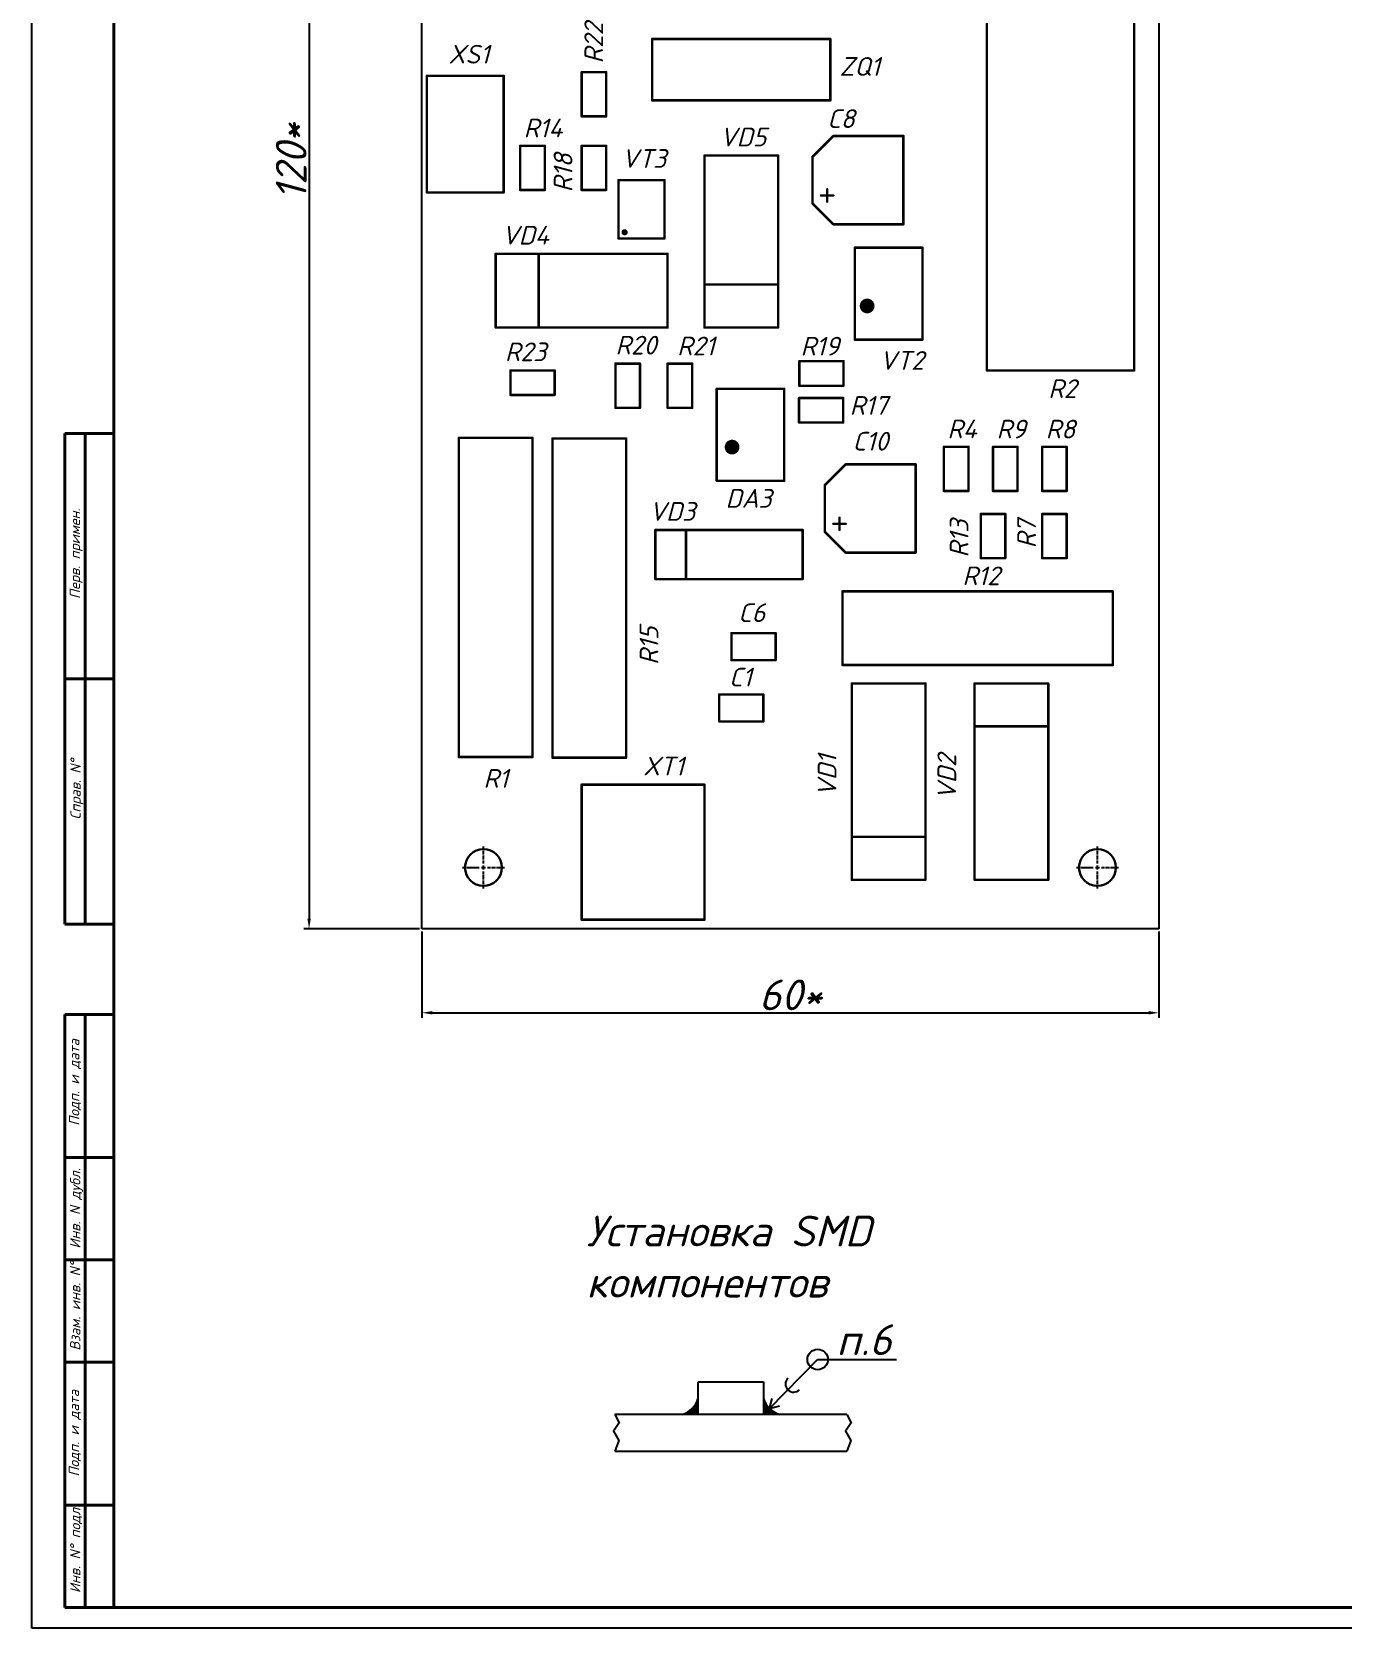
# Model space of a CAD drawing. Header units: millimetres. Extents: x 204 to 2233, y 176 to 1484.
# Drawn here: x 1392 to 1712.3, y 198.8 to 588.9 of the extents above; entities that cross this region are included whole.
import ezdxf

# ---------------------------------------------------------------- set-up
doc = ezdxf.new("R2010")
doc.units = ezdxf.units.MM
doc.linetypes.add('CENTER2', pattern=[1.125, 0.75, -0.125, 0.125, -0.125])
doc.linetypes.add('осевая2', pattern=[28.575, 19.05, -3.175, 3.175, -3.175])
for name, color, linetype in [('1-оси', 1, 'осевая2'), ('KONTUR', 7, 'Continuous'), ('TopOverlay', 2, 'Continuous')]:
    doc.layers.add(name, color=color, linetype=linetype)
doc.layers.add('4-текст', color=7, linetype='Continuous', true_color=0x00ad00)
doc.layers.add('Основная', color=7, linetype='Continuous', lineweight=40)
doc.layers.add('текст', color=7, linetype='Continuous', lineweight=30)
doc.styles.add('PDF ISOCPEUR Italic', font='isocpeui.ttf')
doc.dimstyles.new('ISO-25', dxfattribs={"dimtxt": 2.5, "dimasz": 2.5, "dimexe": 1.25, "dimexo": 0.625, "dimtad": 1, "dimtxsty": 'Standard', "dimcen": 2.5, "dimadec": 0, "dimazin": 0, "dimtfac": 1, "dimtmove": 0, "dimatfit": 3, "dimfxl": 1, "dimarcsym": 0})

# ---------------------------------------------------------------- blocks, each defined once
blk = doc.blocks.new('*D3')
at = {"color": 0, "linetype": 'ByBlock', "lineweight": -2, "transparency": 16777216}
for p, q in [((1486.63, 744.71), (1458.42, 744.71)), ((1459.67, 742.21), (1459.67, 372.21)), ((1486.63, 369.71), (1458.42, 369.71))]:
    blk.add_line(p, q, dxfattribs=at)
at = {"color": 0, "linetype": 'ByBlock', "transparency": 16777216}
for points in [[(1459.26, 742.21), (1460.09, 742.21), (1459.67, 744.71)], [(1459.26, 372.21), (1460.09, 372.21), (1459.67, 369.71)]]:
    blk.add_solid(points, dxfattribs=at)
at = {"layer": 'DEFPOINTS', "color": 0, "linetype": 'ByBlock', "transparency": 16777216}
for p in [(1487.26, 744.71), (1459.67, 369.71), (1487.26, 369.71)]:
    blk.add_point(p, dxfattribs=at)
at = {"color": 0, "linetype": 'ByBlock', "transparency": 16777216, "insert": (1455.3, 557.21), "char_height": 2.5, "attachment_point": 5, "rotation": 90, "style": 'PDF ISOCPEUR Italic'}
blk.add_mtext('{\\H3x;120\\A1;\\fGOST Common|b0|i1|c204|p34;*}', dxfattribs=at)
blk = doc.blocks.new('*D4')
at = {"color": 0, "linetype": 'ByBlock', "lineweight": -2, "transparency": 16777216}
for p, q in [((1487.26, 369.09), (1487.26, 347.96)), ((1667.26, 369.09), (1667.26, 347.96)), ((1489.76, 349.21), (1664.76, 349.21))]:
    blk.add_line(p, q, dxfattribs=at)
at = {"color": 0, "linetype": 'ByBlock', "transparency": 16777216}
for points in [[(1489.76, 349.63), (1489.76, 348.79), (1487.26, 349.21)], [(1664.76, 349.63), (1664.76, 348.79), (1667.26, 349.21)]]:
    blk.add_solid(points, dxfattribs=at)
at = {"layer": 'DEFPOINTS', "color": 0, "linetype": 'ByBlock', "transparency": 16777216}
for p in [(1487.26, 369.71), (1667.26, 369.71), (1667.26, 349.21)]:
    blk.add_point(p, dxfattribs=at)
at = {"color": 0, "linetype": 'ByBlock', "transparency": 16777216, "insert": (1577.26, 353.59), "char_height": 2.5, "attachment_point": 5, "style": 'PDF ISOCPEUR Italic'}
blk.add_mtext('{\\H3x;60\\A1;\\fGOST Common|b0|i1|c204|p34;*}', dxfattribs=at)
blk = doc.blocks.new('*U9')
at = {"layer": '4-текст', "color": 0, "linetype": 'CENTER2', "transparency": 16777216}
for p, q in [((0, 1), (0, 5.12)), ((-5.12, 0), (-1, 0)), ((1, 0), (5.12, 0)), ((0, -5.12), (0, -1))]:
    blk.add_line(p, q, dxfattribs=at)
at = {"layer": '4-текст', "color": 0, "linetype": 'Continuous', "transparency": 16777216}
for p, q in [((-0.5, 0), (0.5, 0)), ((0, -0.5), (0, 0.5))]:
    blk.add_line(p, q, dxfattribs=at)
blk = doc.blocks.new('*U10')
at = {"layer": '4-текст', "color": 0, "linetype": 'CENTER2', "transparency": 16777216}
for p, q in [((0, 1), (0, 5.12)), ((-5.12, 0), (-1, 0)), ((1, 0), (5.12, 0)), ((0, -5.12), (0, -1))]:
    blk.add_line(p, q, dxfattribs=at)
at = {"layer": '4-текст', "color": 0, "linetype": 'Continuous', "transparency": 16777216}
for p, q in [((-0.5, 0), (0.5, 0)), ((0, -0.5), (0, 0.5))]:
    blk.add_line(p, q, dxfattribs=at)

msp = doc.modelspace()

# ---------------------------------------------------------------- hatches: boundary and pattern name
at = {"linetype": 'ByBlock'}
h = msp.add_hatch(color=256, dxfattribs=at)
h.dxf.hatch_style = 1
h.paths.add_polyline_path([(1554.726, 255.039), (1554.726, 251.039), (1550.726, 251.039, 0.2723201)])
h = msp.add_hatch(color=256, dxfattribs=at)
h.dxf.hatch_style = 1
h.paths.add_polyline_path([(1574.726, 251.039, -0.2723201), (1570.726, 255.039), (1570.726, 251.039)])

# ---------------------------------------------------------------- linework, layer by layer
for p, q in [((1572.181, 252.494), (1583.917, 264.484)), ((1583.917, 264.484), (1603.174, 264.484)), ((1554.726, 251.039), (1554.726, 259.039)), ((1554.726, 259.039), (1570.726, 259.039)), ((1570.726, 259.039), (1570.726, 251.039)), ((1572.181, 252.494), (1572.802, 254.916)), ((1591.067, 251.039), (1534.385, 251.039)), ((1570.726, 251.039), (1554.726, 251.039)), ((1572.181, 252.494), (1574.589, 253.167)), ((1534.385, 242.039), (1591.067, 242.039))]:
    msp.add_line(p, q, dxfattribs=at)
for points in [[(1534.385, 251.039), (1535.429, 248.992), (1534.023, 246.93), (1535.339, 244.644), (1534.385, 242.039)], [(1591.067, 251.039), (1592.111, 248.992), (1590.705, 246.93), (1592.021, 244.644), (1591.067, 242.039)]]:
    msp.add_lwpolyline(points, dxfattribs=at)
msp.add_circle((1583.917, 264.484), 2.5, dxfattribs=at)
for centre, radius, start, end in [((1578.049, 258.489), 2, 135.61367, 315.61367), ((1549.326, 256.439), 5.578, 284.5332, 345.4668), ((1576.126, 256.439), 5.578, 194.5332, 255.4668)]:
    msp.add_arc(centre, radius, start, end, dxfattribs=at)
at = {"layer": '1-оси', "linetype": 'ByBlock', "lineweight": 30}
for centre in [(1502.26, 384.714), (1652.26, 384.714)]:
    msp.add_circle(centre, 4.5, dxfattribs=at)
at = {"layer": 'KONTUR'}
for p, q in [((1391.969, 198.831), (1391.969, 792.831)), ((2232.969, 198.831), (1391.969, 198.831))]:
    msp.add_line(p, q, dxfattribs=at)
at = {"layer": 'TopOverlay'}
for p, q in [((1487.26, 369.714), (1487.26, 744.714)), ((1667.26, 744.714), (1667.26, 369.714)), ((1667.26, 369.714), (1487.26, 369.714))]:
    msp.add_line(p, q, dxfattribs=at)
at = {"layer": 'TopOverlay', "const_width": 0.6}
for points in [[(1625.26, 506.214), (1625.26, 608.214)], [(1661.26, 506.214), (1661.26, 608.214)], [(1543.51, 587.214), (1587.01, 587.214)], [(1543.51, 572.214), (1543.51, 587.214)], [(1587.01, 572.214), (1587.01, 587.214)], [(1488.46, 549.714), (1488.46, 578.214)], [(1488.46, 549.714), (1488.46, 578.214)], [(1488.46, 578.214), (1507.21, 578.214)], [(1507.21, 549.714), (1507.21, 578.214)], [(1526.26, 579.114), (1532.26, 579.114)], [(1526.26, 568.314), (1526.26, 579.114)], [(1532.26, 568.314), (1532.26, 579.114)], [(1543.51, 572.214), (1587.01, 572.214)], [(1526.26, 568.314), (1532.26, 568.314)], [(1582.66, 558.414), (1587.76, 563.514)], [(1587.76, 563.514), (1604.86, 563.514)], [(1604.86, 541.914), (1604.86, 563.514)], [(1511.26, 561.114), (1517.26, 561.114)], [(1511.26, 550.314), (1511.26, 561.114)], [(1517.26, 550.314), (1517.26, 561.114)], [(1526.26, 561.114), (1532.26, 561.114)], [(1526.26, 550.314), (1526.26, 561.114)], [(1532.26, 550.314), (1532.26, 561.114)], [(1556.26, 516.714), (1556.26, 558.714)], [(1556.26, 558.714), (1574.26, 558.714)], [(1574.26, 516.714), (1574.26, 558.714)], [(1582.66, 547.014), (1582.66, 558.414)], [(1511.26, 550.314), (1517.26, 550.314)], [(1526.26, 550.314), (1532.26, 550.314)], [(1535.26, 538.464), (1535.26, 552.714)], [(1535.26, 552.714), (1546.51, 552.714)], [(1546.51, 538.464), (1546.51, 552.714)], [(1586.26, 547.464), (1586.26, 550.464)], [(1488.46, 549.714), (1507.21, 549.714)], [(1582.66, 547.014), (1587.76, 541.914)], [(1584.76, 548.964), (1587.76, 548.964)], [(1535.26, 538.464), (1546.51, 538.464)], [(1587.76, 541.914), (1604.86, 541.914)], [(1505.26, 534.714), (1547.26, 534.714)], [(1505.26, 516.714), (1505.26, 534.714)], [(1515.76, 516.714), (1515.76, 534.714)], [(1547.26, 516.714), (1547.26, 534.714)], [(1593.01, 536.214), (1609.51, 536.214)], [(1593.01, 513.714), (1593.01, 536.214)], [(1609.51, 513.714), (1609.51, 536.214)], [(1556.26, 527.214), (1574.26, 527.214)], [(1505.26, 516.714), (1547.26, 516.714)], [(1556.26, 516.714), (1574.26, 516.714)], [(1593.01, 513.714), (1609.51, 513.714)], [(1534.51, 507.864), (1540.51, 507.864)], [(1534.51, 497.064), (1534.51, 507.864)], [(1540.51, 497.064), (1540.51, 507.864)], [(1547.26, 507.864), (1553.26, 507.864)], [(1547.26, 497.064), (1547.26, 507.864)], [(1553.26, 497.064), (1553.26, 507.864)], [(1579.435, 502.464), (1579.435, 508.464)], [(1579.435, 508.464), (1590.235, 508.464)], [(1590.235, 502.464), (1590.235, 508.464)], [(1508.86, 500.214), (1508.86, 506.214)], [(1508.86, 506.214), (1519.66, 506.214)], [(1519.66, 500.214), (1519.66, 506.214)], [(1625.26, 506.214), (1661.26, 506.214)], [(1508.86, 500.214), (1519.66, 500.214)], [(1559.26, 501.714), (1575.76, 501.714)], [(1559.26, 479.214), (1559.26, 501.714)], [(1575.76, 479.214), (1575.76, 501.714)], [(1579.36, 493.464), (1579.36, 499.464)], [(1579.36, 499.464), (1590.16, 499.464)], [(1579.435, 502.464), (1590.235, 502.464)], [(1590.16, 493.464), (1590.16, 499.464)], [(1534.51, 497.064), (1540.51, 497.064)], [(1547.26, 497.064), (1553.26, 497.064)], [(1579.36, 493.464), (1590.16, 493.464)], [(1496.26, 489.714), (1514.26, 489.714)], [(1496.26, 411.714), (1496.26, 489.714)], [(1514.26, 411.714), (1514.26, 489.714)], [(1519.135, 411.564), (1519.135, 489.564)], [(1519.135, 489.564), (1537.135, 489.564)], [(1537.135, 411.564), (1537.135, 489.564)], [(1614.76, 487.539), (1620.76, 487.539)], [(1614.76, 476.739), (1614.76, 487.539)], [(1620.76, 476.739), (1620.76, 487.539)], [(1626.76, 487.539), (1632.76, 487.539)], [(1626.76, 476.739), (1626.76, 487.539)], [(1632.76, 476.739), (1632.76, 487.539)], [(1638.76, 487.539), (1644.76, 487.539)], [(1638.76, 476.739), (1638.76, 487.539)], [(1644.76, 476.739), (1644.76, 487.539)], [(1585.66, 478.164), (1590.76, 483.264)], [(1590.76, 483.264), (1607.86, 483.264)], [(1607.86, 461.664), (1607.86, 483.264)], [(1559.26, 479.214), (1575.76, 479.214)], [(1585.66, 466.764), (1585.66, 478.164)], [(1614.76, 476.739), (1620.76, 476.739)], [(1626.76, 476.739), (1632.76, 476.739)], [(1638.76, 476.739), (1644.76, 476.739)], [(1587.76, 468.714), (1590.76, 468.714)], [(1589.26, 467.214), (1589.26, 470.214)], [(1623.76, 471.114), (1629.76, 471.114)], [(1623.76, 460.314), (1623.76, 471.114)], [(1629.76, 460.314), (1629.76, 471.114)], [(1638.76, 471.114), (1644.76, 471.114)], [(1638.76, 460.314), (1638.76, 471.114)], [(1644.76, 460.314), (1644.76, 471.114)], [(1544.26, 455.214), (1544.26, 467.214)], [(1544.26, 467.214), (1580.26, 467.214)], [(1551.76, 455.214), (1551.76, 467.214)], [(1580.26, 455.214), (1580.26, 467.214)], [(1585.66, 466.764), (1590.76, 461.664)], [(1590.76, 461.664), (1607.86, 461.664)], [(1623.76, 460.314), (1629.76, 460.314)], [(1638.76, 460.314), (1644.76, 460.314)], [(1544.26, 455.214), (1580.26, 455.214)], [(1590.01, 452.214), (1656.01, 452.214)], [(1590.01, 434.214), (1590.01, 452.214)], [(1656.01, 434.214), (1656.01, 452.214)], [(1562.86, 435.414), (1562.86, 442.014)], [(1562.86, 442.014), (1573.66, 442.014)], [(1573.66, 435.414), (1573.66, 442.014)], [(1562.86, 435.414), (1573.66, 435.414)], [(1590.01, 434.214), (1656.01, 434.214)], [(1592.26, 429.714), (1610.26, 429.714)], [(1592.26, 381.714), (1592.26, 429.714)], [(1610.26, 381.714), (1610.26, 429.714)], [(1622.26, 381.714), (1622.26, 429.714)], [(1622.26, 429.714), (1640.26, 429.714)], [(1640.26, 381.714), (1640.26, 429.714)], [(1559.86, 420.414), (1559.86, 427.014)], [(1559.86, 427.014), (1570.66, 427.014)], [(1570.66, 420.414), (1570.66, 427.014)], [(1559.86, 420.414), (1570.66, 420.414)], [(1622.26, 419.214), (1640.26, 419.214)], [(1496.26, 411.714), (1514.26, 411.714)], [(1519.135, 411.564), (1537.135, 411.564)], [(1526.26, 371.964), (1526.26, 404.964)], [(1526.26, 404.964), (1556.26, 404.964)], [(1556.26, 371.964), (1556.26, 404.964)], [(1592.26, 392.214), (1610.26, 392.214)], [(1592.26, 381.714), (1610.26, 381.714)], [(1622.26, 381.714), (1640.26, 381.714)], [(1526.26, 371.964), (1556.26, 371.964)]]:
    msp.add_lwpolyline(points, dxfattribs=at)
at = {"layer": 'TopOverlay'}
for points, const_width in [([(1543.36, 587.214, 1), (1543.66, 587.214, 1)], 0.3), ([(1543.36, 587.214, 1), (1543.66, 587.214, 1)], 0.3), ([(1586.86, 587.214, 1), (1587.16, 587.214, 1)], 0.3), ([(1586.86, 587.214, 1), (1587.16, 587.214, 1)], 0.3), ([(1488.31, 578.214, 1), (1488.61, 578.214, 1)], 0.3), ([(1488.31, 578.214, 1), (1488.61, 578.214, 1)], 0.3), ([(1488.31, 578.214, 1), (1488.61, 578.214, 1)], 0.3), ([(1488.31, 578.214, 1), (1488.61, 578.214, 1)], 0.3), ([(1507.06, 578.214, 1), (1507.36, 578.214, 1)], 0.3), ([(1507.06, 578.214, 1), (1507.36, 578.214, 1)], 0.3), ([(1526.11, 579.114, 1), (1526.41, 579.114, 1)], 0.3), ([(1526.11, 579.114, 1), (1526.41, 579.114, 1)], 0.3), ([(1532.11, 579.114, 1), (1532.41, 579.114, 1)], 0.3), ([(1532.11, 579.114, 1), (1532.41, 579.114, 1)], 0.3), ([(1543.36, 572.214, 1), (1543.66, 572.214, 1)], 0.3), ([(1543.36, 572.214, 1), (1543.66, 572.214, 1)], 0.3), ([(1586.86, 572.214, 1), (1587.16, 572.214, 1)], 0.3), ([(1586.86, 572.214, 1), (1587.16, 572.214, 1)], 0.3), ([(1526.11, 568.314, 1), (1526.41, 568.314, 1)], 0.3), ([(1526.11, 568.314, 1), (1526.41, 568.314, 1)], 0.3), ([(1532.11, 568.314, 1), (1532.41, 568.314, 1)], 0.3), ([(1532.11, 568.314, 1), (1532.41, 568.314, 1)], 0.3), ([(1587.61, 563.514, 1), (1587.91, 563.514, 1)], 0.3), ([(1587.61, 563.514, 1), (1587.91, 563.514, 1)], 0.3), ([(1604.71, 563.514, 1), (1605.01, 563.514, 1)], 0.3), ([(1604.71, 563.514, 1), (1605.01, 563.514, 1)], 0.3), ([(1511.11, 561.114, 1), (1511.41, 561.114, 1)], 0.3), ([(1511.11, 561.114, 1), (1511.41, 561.114, 1)], 0.3), ([(1517.11, 561.114, 1), (1517.41, 561.114, 1)], 0.3), ([(1517.11, 561.114, 1), (1517.41, 561.114, 1)], 0.3), ([(1526.11, 561.114, 1), (1526.41, 561.114, 1)], 0.3), ([(1526.11, 561.114, 1), (1526.41, 561.114, 1)], 0.3), ([(1532.11, 561.114, 1), (1532.41, 561.114, 1)], 0.3), ([(1532.11, 561.114, 1), (1532.41, 561.114, 1)], 0.3), ([(1556.11, 558.714, 1), (1556.41, 558.714, 1)], 0.3), ([(1556.11, 558.714, 1), (1556.41, 558.714, 1)], 0.3), ([(1574.11, 558.714, 1), (1574.41, 558.714, 1)], 0.3), ([(1574.11, 558.714, 1), (1574.41, 558.714, 1)], 0.3), ([(1582.51, 558.414, 1), (1582.81, 558.414, 1)], 0.3), ([(1582.51, 558.414, 1), (1582.81, 558.414, 1)], 0.3), ([(1511.11, 550.314, 1), (1511.41, 550.314, 1)], 0.3), ([(1511.11, 550.314, 1), (1511.41, 550.314, 1)], 0.3), ([(1517.11, 550.314, 1), (1517.41, 550.314, 1)], 0.3), ([(1517.11, 550.314, 1), (1517.41, 550.314, 1)], 0.3), ([(1526.11, 550.314, 1), (1526.41, 550.314, 1)], 0.3), ([(1526.11, 550.314, 1), (1526.41, 550.314, 1)], 0.3), ([(1532.11, 550.314, 1), (1532.41, 550.314, 1)], 0.3), ([(1532.11, 550.314, 1), (1532.41, 550.314, 1)], 0.3), ([(1535.11, 552.714, 1), (1535.41, 552.714, 1)], 0.3), ([(1535.11, 552.714, 1), (1535.41, 552.714, 1)], 0.3), ([(1546.36, 552.714, 1), (1546.66, 552.714, 1)], 0.3), ([(1546.36, 552.714, 1), (1546.66, 552.714, 1)], 0.3), ([(1586.11, 550.464, 1), (1586.41, 550.464, 1)], 0.3), ([(1488.31, 549.714, 1), (1488.61, 549.714, 1)], 0.3), ([(1488.31, 549.714, 1), (1488.61, 549.714, 1)], 0.3), ([(1488.31, 549.714, 1), (1488.61, 549.714, 1)], 0.3), ([(1488.31, 549.714, 1), (1488.61, 549.714, 1)], 0.3), ([(1507.06, 549.714, 1), (1507.36, 549.714, 1)], 0.3), ([(1507.06, 549.714, 1), (1507.36, 549.714, 1)], 0.3), ([(1582.51, 547.014, 1), (1582.81, 547.014, 1)], 0.3), ([(1582.51, 547.014, 1), (1582.81, 547.014, 1)], 0.3), ([(1584.61, 548.964, 1), (1584.91, 548.964, 1)], 0.3), ([(1586.11, 547.464, 1), (1586.41, 547.464, 1)], 0.3), ([(1587.61, 548.964, 1), (1587.91, 548.964, 1)], 0.3), ([(1535.11, 538.464, 1), (1535.41, 538.464, 1)], 0.3), ([(1535.11, 538.464, 1), (1535.41, 538.464, 1)], 0.3), ([(1537.135, 539.964, 1), (1536.385, 539.964, 1)], 0.75), ([(1536.197, 539.964, 1), (1536.572, 539.964, 1)], 0.375), ([(1536.947, 539.964, 1), (1537.322, 539.964, 1)], 0.375), ([(1546.36, 538.464, 1), (1546.66, 538.464, 1)], 0.3), ([(1546.36, 538.464, 1), (1546.66, 538.464, 1)], 0.3), ([(1587.61, 541.914, 1), (1587.91, 541.914, 1)], 0.3), ([(1587.61, 541.914, 1), (1587.91, 541.914, 1)], 0.3), ([(1604.71, 541.914, 1), (1605.01, 541.914, 1)], 0.3), ([(1604.71, 541.914, 1), (1605.01, 541.914, 1)], 0.3), ([(1505.11, 534.714, 1), (1505.41, 534.714, 1)], 0.3), ([(1505.11, 534.714, 1), (1505.41, 534.714, 1)], 0.3), ([(1515.61, 534.714, 1), (1515.91, 534.714, 1)], 0.3), ([(1547.11, 534.714, 1), (1547.41, 534.714, 1)], 0.3), ([(1547.11, 534.714, 1), (1547.41, 534.714, 1)], 0.3), ([(1592.86, 536.214, 1), (1593.16, 536.214, 1)], 0.3), ([(1592.86, 536.214, 1), (1593.16, 536.214, 1)], 0.3), ([(1609.36, 536.214, 1), (1609.66, 536.214, 1)], 0.3), ([(1609.36, 536.214, 1), (1609.66, 536.214, 1)], 0.3), ([(1556.11, 527.214, 1), (1556.41, 527.214, 1)], 0.3), ([(1574.11, 527.214, 1), (1574.41, 527.214, 1)], 0.3), ([(1596.91, 521.964, 1), (1595.11, 521.964, 1)], 1.8), ([(1594.66, 521.964, 1), (1595.56, 521.964, 1)], 0.9), ([(1596.46, 521.964, 1), (1597.36, 521.964, 1)], 0.9), ([(1505.11, 516.714, 1), (1505.41, 516.714, 1)], 0.3), ([(1505.11, 516.714, 1), (1505.41, 516.714, 1)], 0.3), ([(1515.61, 516.714, 1), (1515.91, 516.714, 1)], 0.3), ([(1547.11, 516.714, 1), (1547.41, 516.714, 1)], 0.3), ([(1547.11, 516.714, 1), (1547.41, 516.714, 1)], 0.3), ([(1556.11, 516.714, 1), (1556.41, 516.714, 1)], 0.3), ([(1556.11, 516.714, 1), (1556.41, 516.714, 1)], 0.3), ([(1574.11, 516.714, 1), (1574.41, 516.714, 1)], 0.3), ([(1574.11, 516.714, 1), (1574.41, 516.714, 1)], 0.3), ([(1592.86, 513.714, 1), (1593.16, 513.714, 1)], 0.3), ([(1592.86, 513.714, 1), (1593.16, 513.714, 1)], 0.3), ([(1609.36, 513.714, 1), (1609.66, 513.714, 1)], 0.3), ([(1609.36, 513.714, 1), (1609.66, 513.714, 1)], 0.3), ([(1534.36, 507.864, 1), (1534.66, 507.864, 1)], 0.3), ([(1534.36, 507.864, 1), (1534.66, 507.864, 1)], 0.3), ([(1540.36, 507.864, 1), (1540.66, 507.864, 1)], 0.3), ([(1540.36, 507.864, 1), (1540.66, 507.864, 1)], 0.3), ([(1547.11, 507.864, 1), (1547.41, 507.864, 1)], 0.3), ([(1547.11, 507.864, 1), (1547.41, 507.864, 1)], 0.3), ([(1553.11, 507.864, 1), (1553.41, 507.864, 1)], 0.3), ([(1553.11, 507.864, 1), (1553.41, 507.864, 1)], 0.3), ([(1579.285, 508.464, 1), (1579.585, 508.464, 1)], 0.3), ([(1579.285, 508.464, 1), (1579.585, 508.464, 1)], 0.3), ([(1590.085, 508.464, 1), (1590.385, 508.464, 1)], 0.3), ([(1590.085, 508.464, 1), (1590.385, 508.464, 1)], 0.3), ([(1508.71, 506.214, 1), (1509.01, 506.214, 1)], 0.3), ([(1508.71, 506.214, 1), (1509.01, 506.214, 1)], 0.3), ([(1519.51, 506.214, 1), (1519.81, 506.214, 1)], 0.3), ([(1519.51, 506.214, 1), (1519.81, 506.214, 1)], 0.3), ([(1625.11, 506.214, 1), (1625.41, 506.214, 1)], 0.3), ([(1625.11, 506.214, 1), (1625.41, 506.214, 1)], 0.3), ([(1661.11, 506.214, 1), (1661.41, 506.214, 1)], 0.3), ([(1661.11, 506.214, 1), (1661.41, 506.214, 1)], 0.3), ([(1508.71, 500.214, 1), (1509.01, 500.214, 1)], 0.3), ([(1508.71, 500.214, 1), (1509.01, 500.214, 1)], 0.3), ([(1519.51, 500.214, 1), (1519.81, 500.214, 1)], 0.3), ([(1519.51, 500.214, 1), (1519.81, 500.214, 1)], 0.3), ([(1559.11, 501.714, 1), (1559.41, 501.714, 1)], 0.3), ([(1559.11, 501.714, 1), (1559.41, 501.714, 1)], 0.3), ([(1575.61, 501.714, 1), (1575.91, 501.714, 1)], 0.3), ([(1575.61, 501.714, 1), (1575.91, 501.714, 1)], 0.3), ([(1579.21, 499.464, 1), (1579.51, 499.464, 1)], 0.3), ([(1579.21, 499.464, 1), (1579.51, 499.464, 1)], 0.3), ([(1579.285, 502.464, 1), (1579.585, 502.464, 1)], 0.3), ([(1579.285, 502.464, 1), (1579.585, 502.464, 1)], 0.3), ([(1590.01, 499.464, 1), (1590.31, 499.464, 1)], 0.3), ([(1590.01, 499.464, 1), (1590.31, 499.464, 1)], 0.3), ([(1590.085, 502.464, 1), (1590.385, 502.464, 1)], 0.3), ([(1590.085, 502.464, 1), (1590.385, 502.464, 1)], 0.3), ([(1534.36, 497.064, 1), (1534.66, 497.064, 1)], 0.3), ([(1534.36, 497.064, 1), (1534.66, 497.064, 1)], 0.3), ([(1540.36, 497.064, 1), (1540.66, 497.064, 1)], 0.3), ([(1540.36, 497.064, 1), (1540.66, 497.064, 1)], 0.3), ([(1547.11, 497.064, 1), (1547.41, 497.064, 1)], 0.3), ([(1547.11, 497.064, 1), (1547.41, 497.064, 1)], 0.3), ([(1553.11, 497.064, 1), (1553.41, 497.064, 1)], 0.3), ([(1553.11, 497.064, 1), (1553.41, 497.064, 1)], 0.3), ([(1579.21, 493.464, 1), (1579.51, 493.464, 1)], 0.3), ([(1579.21, 493.464, 1), (1579.51, 493.464, 1)], 0.3), ([(1590.01, 493.464, 1), (1590.31, 493.464, 1)], 0.3), ([(1590.01, 493.464, 1), (1590.31, 493.464, 1)], 0.3), ([(1496.11, 489.714, 1), (1496.41, 489.714, 1)], 0.3), ([(1496.11, 489.714, 1), (1496.41, 489.714, 1)], 0.3), ([(1514.11, 489.714, 1), (1514.41, 489.714, 1)], 0.3), ([(1514.11, 489.714, 1), (1514.41, 489.714, 1)], 0.3), ([(1518.985, 489.564, 1), (1519.285, 489.564, 1)], 0.3), ([(1518.985, 489.564, 1), (1519.285, 489.564, 1)], 0.3), ([(1536.985, 489.564, 1), (1537.285, 489.564, 1)], 0.3), ([(1536.985, 489.564, 1), (1537.285, 489.564, 1)], 0.3), ([(1563.91, 487.464, 1), (1562.11, 487.464, 1)], 1.8), ([(1561.66, 487.464, 1), (1562.56, 487.464, 1)], 0.9), ([(1563.46, 487.464, 1), (1564.36, 487.464, 1)], 0.9), ([(1614.61, 487.539, 1), (1614.91, 487.539, 1)], 0.3), ([(1614.61, 487.539, 1), (1614.91, 487.539, 1)], 0.3), ([(1620.61, 487.539, 1), (1620.91, 487.539, 1)], 0.3), ([(1620.61, 487.539, 1), (1620.91, 487.539, 1)], 0.3), ([(1626.61, 487.539, 1), (1626.91, 487.539, 1)], 0.3), ([(1626.61, 487.539, 1), (1626.91, 487.539, 1)], 0.3), ([(1632.61, 487.539, 1), (1632.91, 487.539, 1)], 0.3), ([(1632.61, 487.539, 1), (1632.91, 487.539, 1)], 0.3), ([(1638.61, 487.539, 1), (1638.91, 487.539, 1)], 0.3), ([(1638.61, 487.539, 1), (1638.91, 487.539, 1)], 0.3), ([(1644.61, 487.539, 1), (1644.91, 487.539, 1)], 0.3), ([(1644.61, 487.539, 1), (1644.91, 487.539, 1)], 0.3), ([(1590.61, 483.264, 1), (1590.91, 483.264, 1)], 0.3), ([(1590.61, 483.264, 1), (1590.91, 483.264, 1)], 0.3), ([(1607.71, 483.264, 1), (1608.01, 483.264, 1)], 0.3), ([(1607.71, 483.264, 1), (1608.01, 483.264, 1)], 0.3), ([(1559.11, 479.214, 1), (1559.41, 479.214, 1)], 0.3), ([(1559.11, 479.214, 1), (1559.41, 479.214, 1)], 0.3), ([(1575.61, 479.214, 1), (1575.91, 479.214, 1)], 0.3), ([(1575.61, 479.214, 1), (1575.91, 479.214, 1)], 0.3), ([(1585.51, 478.164, 1), (1585.81, 478.164, 1)], 0.3), ([(1585.51, 478.164, 1), (1585.81, 478.164, 1)], 0.3), ([(1614.61, 476.739, 1), (1614.91, 476.739, 1)], 0.3), ([(1614.61, 476.739, 1), (1614.91, 476.739, 1)], 0.3), ([(1620.61, 476.739, 1), (1620.91, 476.739, 1)], 0.3), ([(1620.61, 476.739, 1), (1620.91, 476.739, 1)], 0.3), ([(1626.61, 476.739, 1), (1626.91, 476.739, 1)], 0.3), ([(1626.61, 476.739, 1), (1626.91, 476.739, 1)], 0.3), ([(1632.61, 476.739, 1), (1632.91, 476.739, 1)], 0.3), ([(1632.61, 476.739, 1), (1632.91, 476.739, 1)], 0.3), ([(1638.61, 476.739, 1), (1638.91, 476.739, 1)], 0.3), ([(1638.61, 476.739, 1), (1638.91, 476.739, 1)], 0.3), ([(1644.61, 476.739, 1), (1644.91, 476.739, 1)], 0.3), ([(1644.61, 476.739, 1), (1644.91, 476.739, 1)], 0.3), ([(1587.61, 468.714, 1), (1587.91, 468.714, 1)], 0.3), ([(1589.11, 470.214, 1), (1589.41, 470.214, 1)], 0.3), ([(1590.61, 468.714, 1), (1590.91, 468.714, 1)], 0.3), ([(1623.61, 471.114, 1), (1623.91, 471.114, 1)], 0.3), ([(1623.61, 471.114, 1), (1623.91, 471.114, 1)], 0.3), ([(1629.61, 471.114, 1), (1629.91, 471.114, 1)], 0.3), ([(1629.61, 471.114, 1), (1629.91, 471.114, 1)], 0.3), ([(1638.61, 471.114, 1), (1638.91, 471.114, 1)], 0.3), ([(1638.61, 471.114, 1), (1638.91, 471.114, 1)], 0.3), ([(1644.61, 471.114, 1), (1644.91, 471.114, 1)], 0.3), ([(1644.61, 471.114, 1), (1644.91, 471.114, 1)], 0.3), ([(1544.11, 467.214, 1), (1544.41, 467.214, 1)], 0.3), ([(1544.11, 467.214, 1), (1544.41, 467.214, 1)], 0.3), ([(1551.61, 467.214, 1), (1551.91, 467.214, 1)], 0.3), ([(1580.11, 467.214, 1), (1580.41, 467.214, 1)], 0.3), ([(1580.11, 467.214, 1), (1580.41, 467.214, 1)], 0.3), ([(1585.51, 466.764, 1), (1585.81, 466.764, 1)], 0.3), ([(1585.51, 466.764, 1), (1585.81, 466.764, 1)], 0.3), ([(1589.11, 467.214, 1), (1589.41, 467.214, 1)], 0.3), ([(1590.61, 461.664, 1), (1590.91, 461.664, 1)], 0.3), ([(1590.61, 461.664, 1), (1590.91, 461.664, 1)], 0.3), ([(1607.71, 461.664, 1), (1608.01, 461.664, 1)], 0.3), ([(1607.71, 461.664, 1), (1608.01, 461.664, 1)], 0.3), ([(1623.61, 460.314, 1), (1623.91, 460.314, 1)], 0.3), ([(1623.61, 460.314, 1), (1623.91, 460.314, 1)], 0.3), ([(1629.61, 460.314, 1), (1629.91, 460.314, 1)], 0.3), ([(1629.61, 460.314, 1), (1629.91, 460.314, 1)], 0.3), ([(1638.61, 460.314, 1), (1638.91, 460.314, 1)], 0.3), ([(1638.61, 460.314, 1), (1638.91, 460.314, 1)], 0.3), ([(1644.61, 460.314, 1), (1644.91, 460.314, 1)], 0.3), ([(1644.61, 460.314, 1), (1644.91, 460.314, 1)], 0.3), ([(1544.11, 455.214, 1), (1544.41, 455.214, 1)], 0.3), ([(1544.11, 455.214, 1), (1544.41, 455.214, 1)], 0.3), ([(1551.61, 455.214, 1), (1551.91, 455.214, 1)], 0.3), ([(1580.11, 455.214, 1), (1580.41, 455.214, 1)], 0.3), ([(1580.11, 455.214, 1), (1580.41, 455.214, 1)], 0.3), ([(1589.86, 452.214, 1), (1590.16, 452.214, 1)], 0.3), ([(1589.86, 452.214, 1), (1590.16, 452.214, 1)], 0.3), ([(1655.86, 452.214, 1), (1656.16, 452.214, 1)], 0.3), ([(1655.86, 452.214, 1), (1656.16, 452.214, 1)], 0.3), ([(1562.71, 442.014, 1), (1563.01, 442.014, 1)], 0.3), ([(1562.71, 442.014, 1), (1563.01, 442.014, 1)], 0.3), ([(1573.51, 442.014, 1), (1573.81, 442.014, 1)], 0.3), ([(1573.51, 442.014, 1), (1573.81, 442.014, 1)], 0.3), ([(1562.71, 435.414, 1), (1563.01, 435.414, 1)], 0.3), ([(1562.71, 435.414, 1), (1563.01, 435.414, 1)], 0.3), ([(1573.51, 435.414, 1), (1573.81, 435.414, 1)], 0.3), ([(1573.51, 435.414, 1), (1573.81, 435.414, 1)], 0.3), ([(1589.86, 434.214, 1), (1590.16, 434.214, 1)], 0.3), ([(1589.86, 434.214, 1), (1590.16, 434.214, 1)], 0.3), ([(1655.86, 434.214, 1), (1656.16, 434.214, 1)], 0.3), ([(1655.86, 434.214, 1), (1656.16, 434.214, 1)], 0.3), ([(1592.11, 429.714, 1), (1592.41, 429.714, 1)], 0.3), ([(1592.11, 429.714, 1), (1592.41, 429.714, 1)], 0.3), ([(1610.11, 429.714, 1), (1610.41, 429.714, 1)], 0.3), ([(1610.11, 429.714, 1), (1610.41, 429.714, 1)], 0.3), ([(1622.11, 429.714, 1), (1622.41, 429.714, 1)], 0.3), ([(1622.11, 429.714, 1), (1622.41, 429.714, 1)], 0.3), ([(1640.11, 429.714, 1), (1640.41, 429.714, 1)], 0.3), ([(1640.11, 429.714, 1), (1640.41, 429.714, 1)], 0.3), ([(1559.71, 427.014, 1), (1560.01, 427.014, 1)], 0.3), ([(1559.71, 427.014, 1), (1560.01, 427.014, 1)], 0.3), ([(1570.51, 427.014, 1), (1570.81, 427.014, 1)], 0.3), ([(1570.51, 427.014, 1), (1570.81, 427.014, 1)], 0.3), ([(1559.71, 420.414, 1), (1560.01, 420.414, 1)], 0.3), ([(1559.71, 420.414, 1), (1560.01, 420.414, 1)], 0.3), ([(1570.51, 420.414, 1), (1570.81, 420.414, 1)], 0.3), ([(1570.51, 420.414, 1), (1570.81, 420.414, 1)], 0.3), ([(1622.11, 419.214, 1), (1622.41, 419.214, 1)], 0.3), ([(1640.11, 419.214, 1), (1640.41, 419.214, 1)], 0.3), ([(1496.11, 411.714, 1), (1496.41, 411.714, 1)], 0.3), ([(1496.11, 411.714, 1), (1496.41, 411.714, 1)], 0.3), ([(1514.11, 411.714, 1), (1514.41, 411.714, 1)], 0.3), ([(1514.11, 411.714, 1), (1514.41, 411.714, 1)], 0.3), ([(1518.985, 411.564, 1), (1519.285, 411.564, 1)], 0.3), ([(1518.985, 411.564, 1), (1519.285, 411.564, 1)], 0.3), ([(1536.985, 411.564, 1), (1537.285, 411.564, 1)], 0.3), ([(1536.985, 411.564, 1), (1537.285, 411.564, 1)], 0.3), ([(1526.11, 404.964, 1), (1526.41, 404.964, 1)], 0.3), ([(1526.11, 404.964, 1), (1526.41, 404.964, 1)], 0.3), ([(1556.11, 404.964, 1), (1556.41, 404.964, 1)], 0.3), ([(1556.11, 404.964, 1), (1556.41, 404.964, 1)], 0.3), ([(1592.11, 392.214, 1), (1592.41, 392.214, 1)], 0.3), ([(1610.11, 392.214, 1), (1610.41, 392.214, 1)], 0.3), ([(1592.11, 381.714, 1), (1592.41, 381.714, 1)], 0.3), ([(1592.11, 381.714, 1), (1592.41, 381.714, 1)], 0.3), ([(1610.11, 381.714, 1), (1610.41, 381.714, 1)], 0.3), ([(1610.11, 381.714, 1), (1610.41, 381.714, 1)], 0.3), ([(1622.11, 381.714, 1), (1622.41, 381.714, 1)], 0.3), ([(1622.11, 381.714, 1), (1622.41, 381.714, 1)], 0.3), ([(1640.11, 381.714, 1), (1640.41, 381.714, 1)], 0.3), ([(1640.11, 381.714, 1), (1640.41, 381.714, 1)], 0.3), ([(1526.11, 371.964, 1), (1526.41, 371.964, 1)], 0.3), ([(1526.11, 371.964, 1), (1526.41, 371.964, 1)], 0.3), ([(1556.11, 371.964, 1), (1556.41, 371.964, 1)], 0.3), ([(1556.11, 371.964, 1), (1556.41, 371.964, 1)], 0.3)]:
    msp.add_lwpolyline(points, format="xyb", close=True, dxfattribs=dict(at, const_width=const_width))
at = {"layer": 'Основная'}
for p, q in [((1411.969, 243.831), (1411.969, 787.831)), ((1399.969, 490.831), (1399.969, 370.831)), ((1411.969, 490.831), (1399.969, 490.831)), ((1404.969, 370.831), (1404.969, 490.831)), ((1411.969, 430.831), (1399.969, 430.831)), ((1411.969, 370.831), (1399.969, 370.831)), ((1399.969, 203.831), (1399.969, 348.831)), ((1411.969, 348.831), (1399.969, 348.831)), ((1404.969, 203.831), (1404.969, 348.831)), ((1411.969, 313.831), (1399.969, 313.831)), ((1411.969, 288.831), (1399.969, 288.831)), ((1411.969, 263.831), (1399.969, 263.831)), ((1411.969, 203.831), (1411.969, 243.831)), ((1411.969, 228.831), (1399.969, 228.831)), ((2227.969, 203.831), (1399.969, 203.831))]:
    msp.add_line(p, q, dxfattribs=at)

# ---------------------------------------------------------------- block references
at = {"layer": '4-текст', "linetype": 'CENTER2'}
for name, p in [('*U10', (1502.26, 384.714)), ('*U9', (1652.26, 384.714))]:
    msp.add_blockref(name, p, dxfattribs=at)

# ---------------------------------------------------------------- texts
at = {"linetype": 'ByBlock', "char_height": 7.5, "attachment_point": 1, "style": 'PDF ISOCPEUR Italic'}
for s, width, insert in [('Установка SMD \\Pкомпонентов', 97.53922, (1527.432, 299.62)), ('п.6', 12.48525, (1588.521, 273.057))]:
    msp.add_mtext_dynamic_manual_height_columns(s, width=width, gutter_width=12.5, heights=[0], dxfattribs=dict(at, insert=insert))
at = {"layer": 'TopOverlay', "style": 'PDF ISOCPEUR Italic'}
for s, p in [('R22', (1531.51, 581.214)), ('R18', (1524.01, 549.714)), ('R13', (1620.76, 460.464)), ('R7', (1637.26, 462.714)), ('R15', (1545.01, 434.214)), ('VD1', (1588.51, 401.964)), ('VD2', (1617.76, 401.214))]:
    msp.add_text(s, height=4.572, rotation=90, dxfattribs=at).set_placement(p)
for s, p in [('XS1', (1493.71, 581.214)), ('ZQ1', (1589.26, 578.214)), ('C8', (1586.26, 565.464)), ('R14', (1512.091, 563.175)), ('VD5', (1560.01, 560.964)), ('VT3', (1536.01, 555.714)), ('VD4', (1506.76, 536.964)), ('R23', (1507.51, 508.464)), ('R20', (1534.522, 510.097)), ('R21', (1549.588, 509.894)), ('R19', (1579.736, 509.852)), ('VT2', (1599.036, 506.36)), ('R2', (1640.26, 499.464)), ('R17', (1591.744, 495.371)), ('R4', (1615.603, 489.611)), ('R9', (1627.62, 489.583)), ('R8', (1639.62, 489.583)), ('C10', (1592.452, 486.615)), ('DA3', (1561.412, 472.646)), ('VD3', (1542.76, 469.464)), ('R12', (1619.26, 453.714)), ('C6', (1564.51, 444.714)), ('C1', (1562.26, 428.964)), ('XT1', (1541.26, 407.214)), ('R1', (1502.26, 404.214))]:
    msp.add_text(s, height=4.572, dxfattribs=at).set_placement(p)
at = {"layer": 'текст', "style": 'PDF ISOCPEUR Italic'}
for s, p in [('Перв. примен.', (1403.722, 450.343)), ('Справ. N%%d', (1403.877, 396.458)), ('Подп. и дата', (1403.542, 321.601)), ('Инв. N дубл.', (1403.787, 291.576)), ('Взам. инв. N%%d', (1403.787, 266.649)), ('Подп. и дата', (1403.492, 235.864)), ('Инв. N%%d подл.', (1403.787, 207.398))]:
    msp.add_text(s, height=2.5, rotation=90, dxfattribs=at).set_placement(p)

# ---------------------------------------------------------------- dimensions: what is measured, and where the dimension line sits
at = {"linetype": 'ByBlock'}
dim = msp.add_linear_dim(base=(1459.672, 369.714), p1=(1487.26, 744.714), p2=(1487.26, 369.714), angle=90, text='{\\H3x;120\\A1;\\fGOST Common|b0|i1|c204|p34;*}', dimstyle='ISO-25', override={"dimtxsty": 'PDF ISOCPEUR Italic'}, dxfattribs=at)
dim.commit()
dim.dimension.update_dxf_attribs({"geometry": '*D3', "text_midpoint": (1455.297, 557.214)})
dim = msp.add_linear_dim(base=(1667.26, 349.21), p1=(1487.26, 369.714), p2=(1667.26, 369.714), text='{\\H3x;60\\A1;\\fGOST Common|b0|i1|c204|p34;*}', dimstyle='ISO-25', override={"dimtxsty": 'PDF ISOCPEUR Italic'}, dxfattribs=at)
dim.commit()
dim.dimension.update_dxf_attribs({"geometry": '*D4', "text_midpoint": (1577.26, 353.585)})

doc.saveas('drawing.dxf')
